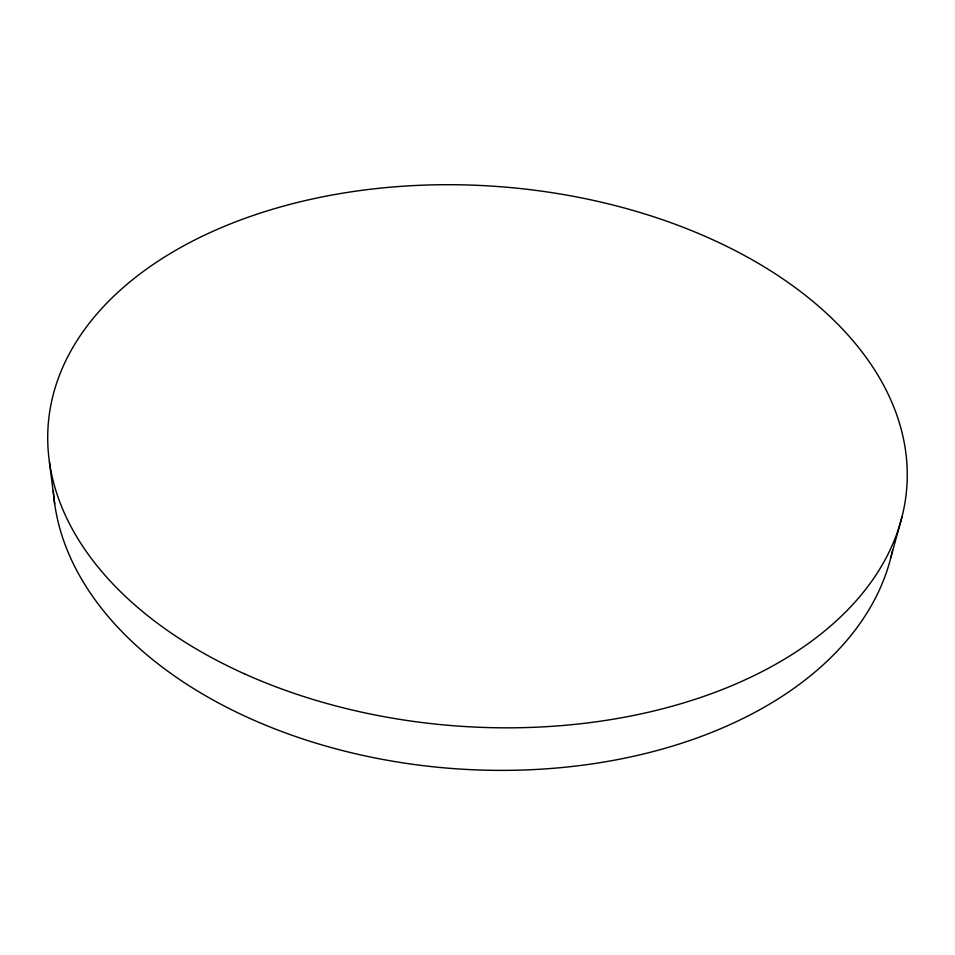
<?xml version="1.0" encoding="UTF-8"?>
<svg xmlns="http://www.w3.org/2000/svg" width="955" height="955" viewBox="0 0 955 955"><rect width="100%" height="100%" fill="white"/><g stroke="black" fill="none" stroke-linecap="round" stroke-linejoin="round"><path stroke-width="1.43" d="M890.872 557.445L902.069 516.583M49.421 461.826L54.686 503.918M892.519 550.283A422.301 272.903 4.1 0 1 455.535 768.751A422.301 272.903 4.1 0 1 53.325 490.691M244.611 673.896A430.43 270.504 4.1 0 0 906.737 488.124A430.43 270.504 4.1 0 0 281.104 206.781A430.43 270.504 4.1 0 0 244.611 673.896"/></g></svg>
